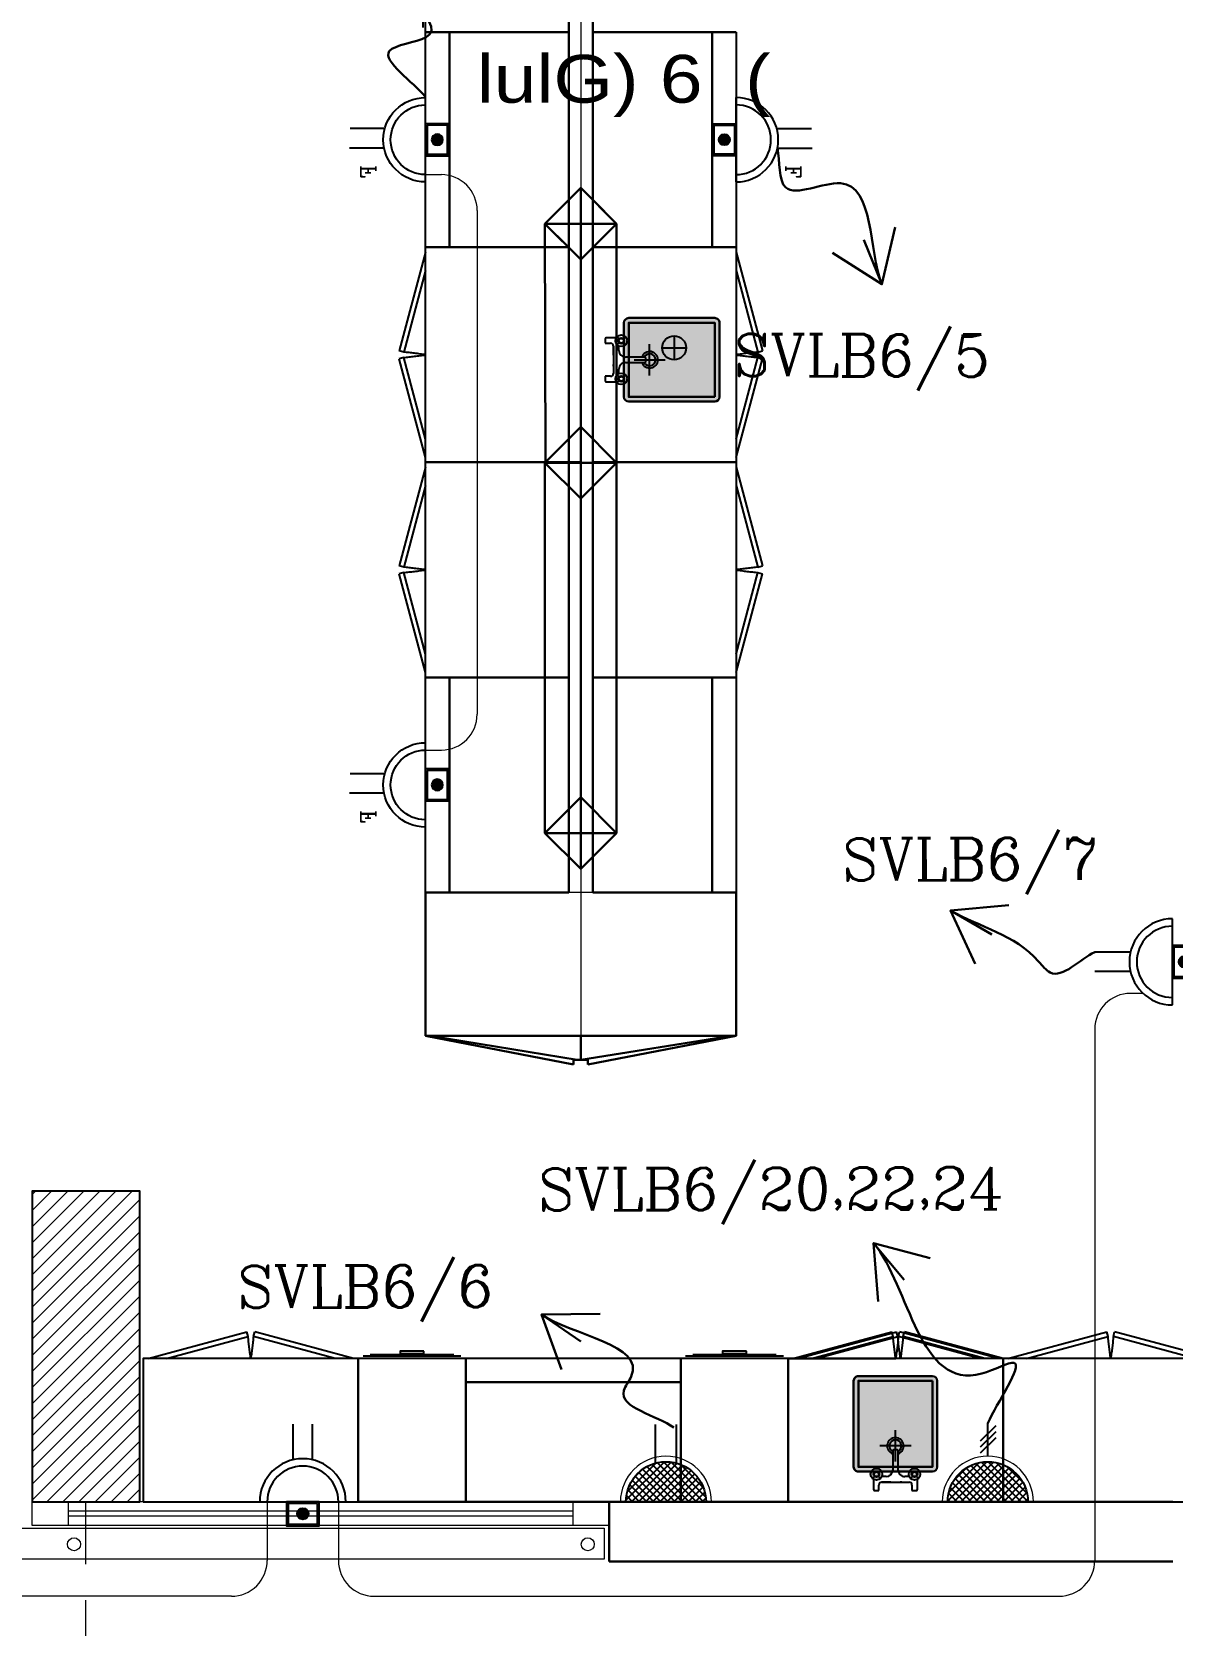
# Model space of a CAD drawing. Extents: x 1315 to 1416, y 473 to 837.
# Drawn here: x 1346.66 to 1351.44, y 578.01 to 584.75 of the extents above; entities that cross this region are included whole.
import ezdxf

# ---------------------------------------------------------------- set-up
doc = ezdxf.new("R2010")
doc.units = 0
doc.header["$MEASUREMENT"] = 0
for name, pattern in [('ACAD_ISO02W100', [15, 12, -3]), ('CENTERX2', [4, 2.5, -0.5, 0.5, -0.5]), ('DASHED', [19.049999999999997, 12.7, -6.349999999999998])]:
    doc.linetypes.add(name, pattern=pattern)
doc.layers.get('0').update_dxf_attribs({"color": 252, "linetype": 'CONTINUOUS', "lineweight": 30})
for name, color, linetype in [('-FUR', 252, 'CONTINUOUS'), ('E-SOCKETS', 6, 'CONTINUOUS'), ('LAYER8', 252, 'CONTINUOUS'), ('POWER', 1, 'CONTINUOUS'), ('SAN', 252, 'CONTINUOUS'), ('WIRING', 4, 'CONTINUOUS')]:
    doc.layers.add(name, color=color, linetype=linetype)
for name, color, linetype, lineweight in [('axis', 252, 'CENTERX2', 5), ('Column', 252, 'CONTINUOUS', 25), ('elev', 252, 'CONTINUOUS', 9), ('Elevation', 252, 'CONTINUOUS', 18), ('hatch', 252, 'CONTINUOUS', 9), ('text', 252, 'CONTINUOUS', 15), ('Wall', 252, 'CONTINUOUS', 30), ('WINDOW', 252, 'CONTINUOUS', 5), ('WIRRING', 3, 'CONTINUOUS', 5)]:
    doc.layers.add(name, color=color, linetype=linetype, lineweight=lineweight)
doc.styles.add('ARIAL', font='arial.ttf')
doc.styles.add('E80', font='romanc.shx')
doc.styles.add('SOSA2', font='SOSA.shx', dxfattribs={"width": 0.8})
doc.dimstyles.new('DIM-100-IN', dxfattribs={"dimtxt": 0.22, "dimasz": 0.1, "dimexe": 0.15, "dimexo": 0.15, "dimgap": 0, "dimtad": 0, "dimrnd": 0.05, "dimzin": 1, "dimdsep": 46, "dimtxsty": 'ARIAL', "dimblk": 'DOT', "dimcen": 0.2, "dimclrd": 256, "dimclre": 256, "dimclrt": 23, "dimadec": 0, "dimazin": 0, "dimtfac": 1, "dimtmove": 2, "dimatfit": 2, "dimldrblk": 'OPEN90', "dimfxl": 0.15, "dimfxlon": 1, "dimtolj": 1, "dimtzin": 0, "dimlwe": -1, "dimarcsym": 0})

# ---------------------------------------------------------------- blocks, each defined once
blk = doc.blocks.new('A$C11ED6BD5')
at = {"layer": 'axis', "color": 0, "ltscale": 0.3}
blk.add_line((-35.4500000000005, -2.411147639998716), (-35.4500000000005, 0.2499999999998863), dxfattribs=at)
blk = doc.blocks.new('5')
at = {"layer": '-FUR', "linetype": 'ACAD_ISO02W100'}
for p, q in [((41999.78853774873, -66320.44784204697), (42000.68853774872, -66320.44784204697)), ((41999.80853774873, -66321.04784204697), (42000.22210122364, -66321.15865604609)), ((41999.88581181482, -66321.04784204697), (42000.22727760455, -66321.13933752957)), ((42000.59126368263, -66321.04784204697), (42000.24979789291, -66321.13933752957)), ((42000.66853774873, -66321.04784204697), (42000.25497427382, -66321.15865604609)), ((42000.22727760455, -66321.13933752957), (42000.22210122364, -66321.15865604609)), ((42000.24979789291, -66321.13933752957), (42000.25497427382, -66321.15865604609))]:
    blk.add_line(p, q, dxfattribs=at)
at = {"layer": '-FUR'}
blk.add_lwpolyline([(41999.78853774873, -66320.44784204697), (42000.68853774872, -66320.44784204697), (42000.68853774872, -66321.04784204697), (41999.78853774873, -66321.04784204697)], close=True, dxfattribs=at)
at = {"layer": '-FUR', "linetype": 'ACAD_ISO02W100'}
for centre, start, end in [((42001.75381514877, -66321.28076446554), 171.2611213296356, 174.7069094137794), ((41998.72326034871, -66321.28076446554), 5.29309058622053, 8.738878670364311)]:
    blk.add_arc(centre, 1.533074835783438, start, end, dxfattribs=at)
blk = doc.blocks.new('ba7es')
at = {"layer": '-FUR', "linetype": 'ACAD_ISO02W100'}
blk.add_line((1323.889523409866, 576.6577940327383), (1322.989523409867, 576.6577940327383), dxfattribs=at)
for p, q in [((1323.889523409866, 577.2577940327384), (1322.989523409866, 577.2577940327384)), ((1322.989523409866, 577.2577940327384), (1322.989523409866, 576.6577940327383)), ((1323.889523409866, 576.6577940327383), (1323.889523409866, 577.2577940327384)), ((1322.989523409866, 576.6577940327383), (1322.989523409866, 576.7577940327385)), ((1322.989523409866, 576.7577940327385), (1323.889523409866, 576.7577940327385))]:
    blk.add_line(p, q)
blk = doc.blocks.new('3')
at = {"layer": '-FUR', "linetype": 'ACAD_ISO02W100'}
blk.add_line((41990.01941317181, -66320.48022711033), (41990.46941317183, -66320.48022711033), dxfattribs=at)
at = {"layer": '-FUR'}
for p, q in [((41990.03941317181, -66321.09022711034), (41990.44941317182, -66321.09022711034)), ((41990.06941317183, -66321.09522711032), (41990.41941317181, -66321.09522711032))]:
    blk.add_line(p, q, dxfattribs=at)
blk.add_lwpolyline([(41990.01941317181, -66321.08022711032), (41990.46941317183, -66321.08022711032), (41990.46941317181, -66320.48022711033), (41990.01941317181, -66320.48022711033)], close=True, dxfattribs=at)
at = {"layer": '-FUR', "color": 1}
blk.add_lwpolyline([(41990.19441317181, -66321.11022711032), (41990.29441317183, -66321.11022711032), (41990.29441317183, -66321.10022711032), (41990.19441317181, -66321.10022711032)], close=True, dxfattribs=at)
blk = doc.blocks.new('YY5Y5')
at = {"layer": 'SAN', "color": 1}
for p, q in [((433.8299524483771, 542.0353399230077), (433.8299524483771, 538.5632871204119)), ((435.7349524483772, 542.4103399230077), (434.2049524483771, 542.4103399230077)), ((435.7349524483772, 540.5528399230077), (435.7349524483772, 542.4103399230077)), ((447.1649524483772, 542.4103399230077), (447.1649524483772, 540.5528399230075)), ((448.6949524483771, 542.4103399230077), (447.1649524483772, 542.4103399230077)), ((449.0699524483778, 538.5632871204116), (449.0699524483778, 542.0353399230077)), ((434.1620984389513, 537.5616067070109), (433.7030249017836, 538.0206802441787)), ((434.1620984389513, 536.1473931446377), (433.7030249017836, 535.68831960747)), ((435.5763120013245, 537.5616067070109), (436.0353855384922, 538.0206802441787)), ((435.5763120013245, 536.1473931446377), (436.0353855384922, 535.68831960747)), ((436.7200643211554, 537.6478399230076), (438.2474524483773, 537.6478399230076)), ((446.1798405755986, 539.5528399230077), (436.7349524483772, 539.5528399230077)), ((440.4974524483773, 535.3978399230076), (440.4974524483773, 528.7356687512626)), ((442.4024524483773, 528.7356687512623), (442.4024524483773, 535.3978399230076)), ((443.0364909099159, 539.5528399230077), (446.1649524483772, 539.5528399230077)), ((444.6524524483772, 537.6478399230076), (446.1798405755986, 537.6478399230076)), ((447.3235928954293, 537.5616067070109), (446.8645193582616, 538.0206802441787)), ((447.3235928954293, 536.1473931446377), (446.8645193582616, 535.68831960747)), ((448.7378064578025, 537.5616067070109), (449.1968799949703, 538.0206802441787)), ((448.7378064578025, 536.1473931446377), (449.1968799949703, 535.68831960747)), ((440.8724524483771, 528.3606687512623), (442.0274524483772, 528.3606687512623))]:
    blk.add_line(p, q, dxfattribs=at)
at = {"layer": 'SAN', "color": 1, "linetype": 'Continuous'}
blk.add_line((439.2287986022243, 539.5528399230077), (439.8634139868383, 539.5528399230077), dxfattribs=at)
at = {"layer": 'SAN', "color": 2, "linetype": 'DASHED'}
for points in [[(441.449952448377, 532.4215514777384), (441.449952448377, 521.6344219997557)], [(436.0563877093855, 527.0279867387471), (446.8435171873685, 527.0279867387471)]]:
    blk.add_lwpolyline(points, dxfattribs=at)
at = {"layer": 'SAN', "color": 1}
for centre, radius in [((434.869205220138, 536.8544999258244), 2), ((434.869205220138, 536.8544999258244), 1), ((434.869205220138, 536.8544999258244), 0.8), ((448.0306996766159, 536.8544999258244), 2), ((448.0306996766159, 536.8544999258244), 1), ((448.0306996766159, 536.8544999258244), 0.8)]:
    blk.add_circle(centre, radius, dxfattribs=at)
for centre, radius, start, end in [((434.2049524483771, 542.0353399230077), 0.375, 90, 180), ((436.7349524483772, 540.5528399230077), 1, 180, 269.9999999999993), ((446.1649524483772, 540.5528399230075), 1, 270, 0), ((448.6949524483771, 542.0353399230077), 0.375, 0, 90), ((438.2474524483773, 535.3978399230076), 2.25, 0, 90.00000000000038), ((444.6524524483772, 535.3978399230076), 2.25, 90.00000000000038, 180), ((441.449952448377, 527.0279867387471), 2.863051791674743, 109.431944475873, 70.56805552411734), ((441.449952448377, 527.0279867387471), 2.078403032943442, 117.2764679737789, 62.72353202620878), ((440.8724524483771, 528.7356687512626), 0.375, 179.9999999999995, 270), ((442.0274524483772, 528.7356687512623), 0.375, 270, 359.9999999999995)]:
    blk.add_arc(centre, radius, start, end, dxfattribs=at)
blk = doc.blocks.new('vfd')
at = {"layer": '-FUR'}
h = blk.add_hatch(color=254, dxfattribs=at)
h.paths.add_polyline_path([(1316.634964427654, 565.8296376023383), (1316.634964427654, 566.1396376023382), (1316.274964427654, 566.1396376023382), (1316.274964427654, 565.8296376023383)], flags=16)
edge = h.paths.add_edge_path()
edge.add_line((1316.654964427654, 565.8296376023383), (1316.654964427654, 566.1396376023382))
edge.add_ellipse((1316.634964427654, 566.1396376023382), major_axis=(-0.0141421356237856, -0.0141421356237856), ratio=0.9999999999904474, start_angle=134.9999999997262, end_angle=225.0000000002736)
edge.add_line((1316.634964427654, 566.1596376023383), (1316.274964427654, 566.1596376023383))
edge.add_ellipse((1316.274964427654, 566.1396376023382), major_axis=(-0.0141421356237642, -0.0141421356237642), ratio=0.9999999999934744, start_angle=225.0000000001869, end_angle=314.9999999998129)
edge.add_line((1316.254964427654, 566.1396376023382), (1316.254964427654, 565.8296376023383))
edge.add_ellipse((1316.274964427654, 565.8296376023383), major_axis=(0.0141421356237642, -0.0141421356237642), ratio=0.9999999999934744, start_angle=225.0000000001869, end_angle=314.9999999998129)
edge.add_line((1316.274964427654, 565.8096376023384), (1316.634964427654, 565.8096376023384))
edge.add_ellipse((1316.634964427654, 565.8296376023383), major_axis=(0.0141421356237856, -0.0141421356237857), ratio=0.9999999999904474, start_angle=-45.00000000027365, end_angle=45.00000000027365)
blk.add_hatch(color=253, dxfattribs=at).paths.add_polyline_path([(1316.274964427654, 565.8296376023383), (1316.634964427654, 565.8296376023383), (1316.634964427654, 566.1396376023382), (1316.274964427654, 566.1396376023382)])
h = blk.add_hatch(color=251, dxfattribs=at)
h.paths.add_polyline_path([(1316.304964427654, 565.8595720191583), (1316.274964427654, 565.8296376023383), (1316.634964427654, 565.8296376023383), (1316.604964427654, 565.8596376023381)])
h.paths.add_polyline_path([(1316.604964427654, 565.8596376023381), (1316.634964427654, 565.8296376023383), (1316.634964427654, 566.1396376023382), (1316.604964427654, 566.1096376023387)])
h = blk.add_hatch(color=252, dxfattribs=at)
h.paths.add_polyline_path([(1316.304964427654, 566.1096376023387), (1316.274964427654, 566.1396376023382), (1316.274964427654, 565.8296376023383), (1316.304964427654, 565.8595720191583)])
h.paths.add_polyline_path([(1316.604964427654, 566.1096376023387), (1316.634964427654, 566.1396376023382), (1316.274964427654, 566.1396376023382), (1316.304964427654, 566.1096376023387)])
blk.add_lwpolyline([(1316.654964427654, 565.8296376023383), (1316.654964427654, 566.1396376023382, 0.4142135623730955), (1316.634964427654, 566.1596376023383), (1316.274964427654, 566.1596376023383, 0.4142135623730951), (1316.254964427654, 566.1396376023382), (1316.254964427654, 565.8296376023383, 0.4142135623730951), (1316.274964427654, 565.8096376023384), (1316.634964427654, 565.8096376023384, 0.4142135623730955)], format="xyb", close=True)
blk.add_lwpolyline([(1316.654964427654, 565.8296376023383), (1316.654964427654, 566.1396376023382, 0.4142135623730955), (1316.634964427654, 566.1596376023383), (1316.274964427654, 566.1596376023383, 0.4142135623730951), (1316.254964427654, 566.1396376023382), (1316.254964427654, 565.8296376023383, 0.4142135623730951), (1316.274964427654, 565.8096376023384), (1316.634964427654, 565.8096376023384, 0.4142135623730955)], format="xyb", close=True)
blk.add_lwpolyline([(1316.634964427654, 565.8296376023383), (1316.634964427654, 566.1396376023382), (1316.274964427654, 566.1396376023382), (1316.274964427654, 565.8296376023383)], close=True)
at = {"layer": 'LAYER8'}
for p, q in [((1316.464964427655, 566.0846375813004), (1316.464964427655, 565.9846375813001)), ((1316.414964427655, 566.0346375813003), (1316.514964427655, 566.0346375813003))]:
    blk.add_line(p, q, dxfattribs=at)
blk.add_circle((1316.464964427655, 566.0346375813003), 0.05, dxfattribs=at)
at = {"xscale": 0.0121, "yscale": 0.0121, "zscale": 0.0121, "rotation": 89.99999999999997}
blk.add_blockref('YY5Y5', (1322.739691290722, 560.6430931777134), dxfattribs=at)
blk = doc.blocks.new('fd')
at = {"layer": '-FUR'}
h = blk.add_hatch(color=254, dxfattribs=at)
h.paths.add_polyline_path([(1322.663644972406, 576.6994484622995), (1322.353644972406, 576.6994484622998), (1322.353644972406, 577.0594484622998), (1322.663644972406, 577.0594484622997)], flags=16)
edge = h.paths.add_edge_path()
edge.add_line((1322.663644972406, 576.6794484622995), (1322.353644972406, 576.6794484622995))
edge.add_arc((1322.353644972406, 576.6994484622998), 0.0199999999999818, 180, 270, ccw=False)
edge.add_line((1322.333644972406, 576.6994484622998), (1322.333644972406, 577.0594484622998))
edge.add_arc((1322.353644972406, 577.0594484622998), 0.0199999999999818, 90, 180, ccw=False)
edge.add_line((1322.353644972406, 577.0794484622999), (1322.663644972406, 577.0794484622999))
edge.add_arc((1322.663644972406, 577.0594484622997), 0.0199999999999818, 0, 90, ccw=False)
edge.add_line((1322.683644972406, 577.0594484622997), (1322.683644972406, 576.6994484622995))
edge.add_arc((1322.663644972406, 576.6994484622995), 0.0199999999999818, -90, 0, ccw=False)
blk.add_hatch(color=253, dxfattribs=at).paths.add_polyline_path([(1322.663644972406, 577.0594484622997), (1322.663644972406, 576.6994484622995), (1322.353644972406, 576.6994484622998), (1322.353644972406, 577.0594484622998)])
h = blk.add_hatch(color=251, dxfattribs=at)
h.paths.add_polyline_path([(1322.633710555586, 577.0294484622997), (1322.663644972406, 577.0594484622997), (1322.663644972406, 576.6994484622995), (1322.633644972406, 576.7294484622993)])
h.paths.add_polyline_path([(1322.633644972406, 576.7294484622993), (1322.663644972406, 576.6994484622995), (1322.353644972406, 576.6994484622998), (1322.383644972406, 576.7294484622993)])
h = blk.add_hatch(color=252, dxfattribs=at)
h.paths.add_polyline_path([(1322.383644972406, 577.0294484622997), (1322.353644972406, 577.0594484622998), (1322.663644972406, 577.0594484622997), (1322.633710555586, 577.0294484622997)])
h.paths.add_polyline_path([(1322.383644972406, 576.7294484622993), (1322.353644972406, 576.6994484622998), (1322.353644972406, 577.0594484622998), (1322.383644972406, 577.0294484622997)])
for p, q in [((1322.478384221907, 577.2055755229043), (1322.059719286022, 577.2055755229043)), ((1322.478384221907, 577.2055755229043), (1322.959719286022, 577.2055755229043)), ((1322.059719286022, 576.6055755229042), (1322.509719286022, 576.6055755229042)), ((1322.959719286022, 576.6055755229042), (1322.509719286022, 576.6055755229042))]:
    blk.add_line(p, q, dxfattribs=at)
at = {"layer": '-FUR', "linetype": 'ACAD_ISO02W100'}
for p, q in [((1322.059719286022, 577.2055755229042), (1322.509719286022, 577.2055755229042)), ((1322.959719286022, 577.2055755229042), (1322.509719286022, 577.2055755229042)), ((1322.099719286021, 576.6055755229042), (1322.51328276094, 576.4947615237778)), ((1322.176993352126, 576.6055755229042), (1322.518459141842, 576.5140800403037)), ((1322.882445219924, 576.6055755229042), (1322.540979430208, 576.5140800403037)), ((1322.959719286022, 576.6055755229042), (1322.546155811111, 576.4947615237778)), ((1322.518459141842, 576.5140800403037), (1322.51328276094, 576.4947615237778)), ((1322.540979430208, 576.5140800403037), (1322.546155811111, 576.4947615237778))]:
    blk.add_line(p, q, dxfattribs=at)
for centre, start, end in [((1324.044996686052, 576.3726531043372), 171.2611213296332, 174.7069094138), ((1321.014441885998, 576.3726531043372), 5.293090586199872, 8.738878670366793)]:
    blk.add_arc(centre, 1.533074835783438, start, end, dxfattribs=at)
for p, q in [((1322.059719286022, 577.2055755229042), (1322.059719286022, 576.6055755229042)), ((1322.959719286022, 577.2055755229042), (1322.959719286022, 576.6055755229042))]:
    blk.add_line(p, q)
blk.add_lwpolyline([(1322.663644972406, 576.6794484622995), (1322.353644972406, 576.6794484622995, -0.4142135623730955), (1322.333644972406, 576.6994484622998), (1322.333644972406, 577.0594484622998, -0.4142135623730951), (1322.353644972406, 577.0794484622999), (1322.663644972406, 577.0794484622999, -0.4142135623730951), (1322.683644972406, 577.0594484622997), (1322.683644972406, 576.6994484622995, -0.4142135623730955)], format="xyb", close=True)
blk.add_lwpolyline([(1322.663644972406, 576.6794484622995), (1322.353644972406, 576.6794484622995, -0.4142135623730955), (1322.333644972406, 576.6994484622998), (1322.333644972406, 577.0594484622998, -0.4142135623730951), (1322.353644972406, 577.0794484622999), (1322.663644972406, 577.0794484622999, -0.4142135623730951), (1322.683644972406, 577.0594484622997), (1322.683644972406, 576.6994484622995, -0.4142135623730955)], format="xyb", close=True)
blk.add_lwpolyline([(1322.663644972406, 576.6994484622995), (1322.353644972406, 576.6994484622995), (1322.353644972406, 577.0594484622998), (1322.663644972406, 577.0594484622998)], close=True)
at = {"extrusion": (0, 0, -1), "xscale": 0.0121000000000322, "yscale": 0.0121000000000322, "zscale": -0.0121}
blk.add_blockref('YY5Y5', (-1327.850189397031, 570.5947215992311), dxfattribs=at)
blk = doc.blocks.new('juy')
blk.add_line((1322.959719286022, 577.2055755229042), (1322.959719286022, 576.6055755229042))
blk.add_blockref('fd', (0, 0))
blk = doc.blocks.new('LAB 2')
h = blk.add_hatch(color=251)
h.set_gradient(color1=(255, 191, 127), color2=(255, 181, 107), one_color=1, tint=0.7099999785423279)
h.paths.add_polyline_path([(1000.042148106303, 445.0029188499001), (999.7321481063036, 445.0029188498998), (999.7321481063036, 444.6429188498997), (1000.042148106303, 444.6429188498999)], flags=0)
edge = h.paths.add_edge_path(flags=17)
edge.add_line((1000.042148106303, 445.0229188499), (999.7321481063036, 445.0229188498998))
edge.add_arc((999.7321481063036, 445.0029188498998), 0.0199999999999818, 90, 180)
edge.add_line((999.7121481063035, 445.0029188498998), (999.7121481063035, 444.6429188498997))
edge.add_arc((999.7321481063036, 444.6429188498997), 0.0199999999999818, 180, 270)
edge.add_line((999.7321481063036, 444.6229188498997), (1000.042148106303, 444.6229188499))
edge.add_arc((1000.042148106303, 444.6429188498999), 0.0199999999999818, 270, 360)
edge.add_line((1000.062148106303, 444.6429188498999), (1000.062148106303, 445.0029188499001))
edge.add_arc((1000.042148106303, 445.0029188499001), 0.0199999999999818, 360, 450)
edge = h.paths.add_edge_path(flags=0)
edge.add_line((999.8756228562892, 444.7099441211213), (999.8756228562892, 444.6293318499439))
edge = h.paths.add_edge_path(flags=0)
edge.add_line((999.8986733562892, 444.6293318499439), (999.8986733562892, 444.7099441211214))
edge = h.paths.add_edge_path(flags=0)
edge.add_line((999.8871481062893, 444.6653449401313), (999.8871481062893, 444.7958692068141))
edge = h.paths.add_edge_path(flags=0)
edge.add_line((999.9524102396311, 444.7306070734725), (999.8218859729473, 444.7306070734725))
edge = h.paths.add_edge_path(flags=0)
edge.add_arc((999.8871481062893, 444.7306070734725), 0.0346429266793566, -70.56805552366978, 250.56805552366978, ccw=False)
edge = h.paths.add_edge_path(flags=0)
edge.add_arc((999.8871481062893, 444.7306070734725), 0.0251486766986826, -62.72353202634997, 242.7235320263503, ccw=False)
edge = h.paths.add_edge_path(flags=0)
edge.add_arc((999.8801603562893, 444.7099441211213), 0.0045375000000121, 90, 180, ccw=False)
edge = h.paths.add_edge_path(flags=0)
edge.add_arc((999.8941358562893, 444.7099441211213), 0.0045375000000121, 0, 90, ccw=False)
edge = h.paths.add_edge_path(flags=0)
edge.add_line((999.8941358562893, 444.7144816211213), (999.8801603562893, 444.7144816211213))
edge = h.paths.add_edge_path(flags=16)
edge.add_arc((999.8075210648273, 444.6117062639099), 0.0121000000000322, 0, 360, ccw=False)
edge = h.paths.add_edge_path(flags=16)
edge.add_line((999.9582191556987, 444.6202622559621), (999.9526643658991, 444.6258170457618))
edge = h.paths.add_edge_path(flags=16)
edge.add_line((999.9753311398036, 444.6202622559621), (999.9808859296032, 444.6258170457618))
edge = h.paths.add_edge_path(flags=16)
edge.add_line((999.7989650727748, 444.6202622559621), (999.7934102829753, 444.6258170457618))
edge = h.paths.add_edge_path(flags=16)
edge.add_line((999.8160770568797, 444.6202622559621), (999.8216318466797, 444.6258170457618))
h = blk.add_hatch(color=251)
h.set_gradient(color1=(255, 191, 127), color2=(255, 181, 107), one_color=1, tint=0.7099999785423279)
edge = h.paths.add_edge_path(flags=17)
edge.add_line((1000.042148106303, 445.0229188499), (999.7321481063036, 445.0229188498998))
edge.add_arc((999.7321481063036, 445.0029188498998), 0.0199999999999818, 90, 180)
edge.add_line((999.7121481063035, 445.0029188498998), (999.7121481063035, 444.6429188498997))
edge.add_arc((999.7321481063036, 444.6429188498997), 0.0199999999999818, 180, 270)
edge.add_line((999.7321481063036, 444.6229188498997), (1000.042148106303, 444.6229188499))
edge.add_arc((1000.042148106303, 444.6429188498999), 0.0199999999999818, 270, 360)
edge.add_line((1000.062148106303, 444.6429188498999), (1000.062148106303, 445.0029188499001))
edge.add_arc((1000.042148106303, 445.0029188499001), 0.0199999999999818, 360, 450)
h.paths.add_polyline_path([(1000.042148106303, 445.0029188499001), (999.7321481063036, 445.0029188498998), (999.7321481063036, 444.6429188498997), (1000.042148106303, 444.6429188498999)], flags=0)
edge = h.paths.add_edge_path(flags=0)
edge.add_line((999.8756228562892, 444.7099441211213), (999.8756228562892, 444.6293318499439))
edge = h.paths.add_edge_path(flags=0)
edge.add_line((999.8986733562892, 444.6293318499439), (999.8986733562892, 444.7099441211214))
edge = h.paths.add_edge_path(flags=0)
edge.add_line((999.8871481062893, 444.6653449401313), (999.8871481062893, 444.7958692068141))
edge = h.paths.add_edge_path(flags=0)
edge.add_line((999.9524102396311, 444.7306070734725), (999.8218859729473, 444.7306070734725))
edge = h.paths.add_edge_path(flags=0)
edge.add_arc((999.8871481062893, 444.7306070734725), 0.0346429266793566, -70.56805552366978, 250.56805552366978, ccw=False)
edge = h.paths.add_edge_path(flags=0)
edge.add_arc((999.8871481062893, 444.7306070734725), 0.0251486766986826, -62.72353202634997, 242.7235320263503, ccw=False)
edge = h.paths.add_edge_path(flags=0)
edge.add_arc((999.8801603562893, 444.7099441211213), 0.0045375000000121, 90, 180, ccw=False)
edge = h.paths.add_edge_path(flags=0)
edge.add_arc((999.8941358562893, 444.7099441211213), 0.0045375000000121, 0, 90, ccw=False)
edge = h.paths.add_edge_path(flags=0)
edge.add_line((999.8941358562893, 444.7144816211213), (999.8801603562893, 444.7144816211213))
edge = h.paths.add_edge_path(flags=16)
edge.add_arc((999.8075210648273, 444.6117062639099), 0.0121000000000322, 0, 360, ccw=False)
edge = h.paths.add_edge_path(flags=16)
edge.add_line((999.9582191556987, 444.6202622559621), (999.9526643658991, 444.6258170457618))
edge = h.paths.add_edge_path(flags=16)
edge.add_line((999.9753311398036, 444.6202622559621), (999.9808859296032, 444.6258170457618))
edge = h.paths.add_edge_path(flags=16)
edge.add_line((999.7989650727748, 444.6202622559621), (999.7934102829753, 444.6258170457618))
edge = h.paths.add_edge_path(flags=16)
edge.add_line((999.8160770568797, 444.6202622559621), (999.8216318466797, 444.6258170457618))
h = blk.add_hatch(color=251)
h.set_gradient(color1=(255, 191, 127), color2=(255, 181, 107), one_color=1, tint=0.7099999785423279)
edge = h.paths.add_edge_path(flags=16)
edge.add_line((1000.042148106303, 445.0229188499), (999.7321481063036, 445.0229188498998))
edge.add_arc((999.7321481063036, 445.0029188498998), 0.0199999999999818, 90, 180)
edge.add_line((999.7121481063035, 445.0029188498998), (999.7121481063035, 444.6429188498997))
edge.add_arc((999.7321481063036, 444.6429188498997), 0.0199999999999818, 180, 270)
edge.add_line((999.7321481063036, 444.6229188498997), (1000.042148106303, 444.6229188499))
edge.add_arc((1000.042148106303, 444.6429188498999), 0.0199999999999818, 270, 360)
edge.add_line((1000.062148106303, 444.6429188498999), (1000.062148106303, 445.0029188499001))
edge.add_arc((1000.042148106303, 445.0029188499001), 0.0199999999999818, 360, 450)
edge = h.paths.add_edge_path()
edge.add_arc((999.8075210648273, 444.6117062639099), 0.0242000000000644, 0, 360, ccw=False)
edge = h.paths.add_edge_path(flags=16)
edge.add_arc((999.8075210648273, 444.6117062639099), 0.0121000000000322, 0, 360, ccw=False)
edge = h.paths.add_edge_path(flags=16)
edge.add_arc((999.8075210648273, 444.6117062639099), 0.0096800000000258, 0, 360, ccw=False)
edge = h.paths.add_edge_path(flags=16)
edge.add_line((999.7989650727748, 444.6202622559621), (999.7934102829753, 444.6258170457618))
edge = h.paths.add_edge_path(flags=16)
edge.add_line((999.7989650727748, 444.6031502718575), (999.7934102829753, 444.5975954820578))
edge = h.paths.add_edge_path(flags=16)
edge.add_line((999.8160770568797, 444.6202622559621), (999.8216318466797, 444.6258170457618))
edge = h.paths.add_edge_path(flags=16)
edge.add_line((999.8160770568797, 444.6031502718575), (999.8216318466797, 444.5975954820578))
h = blk.add_hatch(color=251)
h.set_gradient(color1=(255, 191, 127), color2=(255, 181, 107), one_color=1, tint=0.7099999785423279)
edge = h.paths.add_edge_path(flags=16)
edge.add_line((1000.042148106303, 445.0229188499), (999.7321481063036, 445.0229188498998))
edge.add_arc((999.7321481063036, 445.0029188498998), 0.0199999999999818, 90, 180)
edge.add_line((999.7121481063035, 445.0029188498998), (999.7121481063035, 444.6429188498997))
edge.add_arc((999.7321481063036, 444.6429188498997), 0.0199999999999818, 180, 270)
edge.add_line((999.7321481063036, 444.6229188498997), (1000.042148106303, 444.6229188499))
edge.add_arc((1000.042148106303, 444.6429188498999), 0.0199999999999818, 270, 360)
edge.add_line((1000.062148106303, 444.6429188498999), (1000.062148106303, 445.0029188499001))
edge.add_arc((1000.042148106303, 445.0029188499001), 0.0199999999999818, 360, 450)
edge = h.paths.add_edge_path()
edge.add_arc((999.9667751477513, 444.6117062639099), 0.0242000000000644, 0, 360, ccw=False)
edge = h.paths.add_edge_path(flags=16)
edge.add_arc((999.9667751477513, 444.6117062639099), 0.0121000000000322, 0, 360, ccw=False)
edge = h.paths.add_edge_path(flags=16)
edge.add_arc((999.9667751477513, 444.6117062639099), 0.0096800000000258, 0, 360, ccw=False)
edge = h.paths.add_edge_path(flags=16)
edge.add_line((999.9582191556987, 444.6202622559621), (999.9526643658991, 444.6258170457618))
edge = h.paths.add_edge_path(flags=16)
edge.add_line((999.9582191556987, 444.6031502718575), (999.9526643658991, 444.5975954820578))
edge = h.paths.add_edge_path(flags=16)
edge.add_line((999.9753311398036, 444.6202622559621), (999.9808859296032, 444.6258170457618))
edge = h.paths.add_edge_path(flags=16)
edge.add_line((999.9753311398036, 444.6031502718575), (999.9808859296032, 444.5975954820578))
h = blk.add_hatch(color=251)
h.set_gradient(color1=(255, 191, 127), color2=(255, 181, 107), one_color=1, tint=0.7099999785423279)
edge = h.paths.add_edge_path(flags=16)
edge.add_line((1000.042148106303, 445.0229188499), (999.7321481063036, 445.0229188498998))
edge.add_arc((999.7321481063036, 445.0029188498998), 0.0199999999999818, 90, 180)
edge.add_line((999.7121481063035, 445.0029188498998), (999.7121481063035, 444.6429188498997))
edge.add_arc((999.7321481063036, 444.6429188498997), 0.0199999999999818, 180, 270)
edge.add_line((999.7321481063036, 444.6229188498997), (1000.042148106303, 444.6229188499))
edge.add_arc((1000.042148106303, 444.6429188498999), 0.0199999999999818, 270, 360)
edge.add_line((1000.062148106303, 444.6429188498999), (1000.062148106303, 445.0029188499001))
edge.add_arc((1000.042148106303, 445.0029188499001), 0.0199999999999818, 360, 450)
edge = h.paths.add_edge_path(flags=0)
edge.add_line((999.8756228562892, 444.7099441211213), (999.8756228562892, 444.6293318499439))
edge = h.paths.add_edge_path()
edge.add_arc((999.8483978562892, 444.6293318499439), 0.0272250000000725, 270, 360, ccw=False)
h = blk.add_hatch(color=251)
h.set_gradient(color1=(255, 191, 127), color2=(255, 181, 107), one_color=1, tint=0.7099999785423279)
edge = h.paths.add_edge_path(flags=16)
edge.add_line((1000.042148106303, 445.0229188499), (999.7321481063036, 445.0229188498998))
edge.add_arc((999.7321481063036, 445.0029188498998), 0.0199999999999818, 90, 180)
edge.add_line((999.7121481063035, 445.0029188498998), (999.7121481063035, 444.6429188498997))
edge.add_arc((999.7321481063036, 444.6429188498997), 0.0199999999999818, 180, 270)
edge.add_line((999.7321481063036, 444.6229188498997), (1000.042148106303, 444.6229188499))
edge.add_arc((1000.042148106303, 444.6429188498999), 0.0199999999999818, 270, 360)
edge.add_line((1000.062148106303, 444.6429188498999), (1000.062148106303, 445.0029188499001))
edge.add_arc((1000.042148106303, 445.0029188499001), 0.0199999999999818, 360, 450)
edge = h.paths.add_edge_path(flags=0)
edge.add_line((999.8986733562892, 444.6293318499439), (999.8986733562892, 444.7099441211214))
edge = h.paths.add_edge_path()
edge.add_arc((999.9258983562892, 444.6293318499439), 0.0272250000000725, 180, 270, ccw=False)
h = blk.add_hatch(color=251)
h.set_gradient(color1=(255, 191, 127), color2=(255, 181, 107), one_color=1, tint=0.7099999785423279)
edge = h.paths.add_edge_path(flags=16)
edge.add_line((1000.042148106303, 445.0229188499), (999.7321481063036, 445.0229188498998))
edge.add_arc((999.7321481063036, 445.0029188498998), 0.0199999999999818, 90, 180)
edge.add_line((999.7121481063035, 445.0029188498998), (999.7121481063035, 444.6429188498997))
edge.add_arc((999.7321481063036, 444.6429188498997), 0.0199999999999818, 180, 270)
edge.add_line((999.7321481063036, 444.6229188498997), (1000.042148106303, 444.6229188499))
edge.add_arc((1000.042148106303, 444.6429188498999), 0.0199999999999818, 270, 360)
edge.add_line((1000.062148106303, 444.6429188498999), (1000.062148106303, 445.0029188499001))
edge.add_arc((1000.042148106303, 445.0029188499001), 0.0199999999999818, 360, 450)
h.paths.add_polyline_path([(1000.042148106303, 445.0029188499001), (999.7321481063036, 445.0029188498998), (999.7321481063036, 444.6429188498997), (1000.042148106303, 444.6429188498999)], flags=0)
edge = h.paths.add_edge_path(flags=17)
edge.add_line((1000.042148106303, 445.0229188499), (999.7321481063036, 445.0229188498998))
edge.add_arc((999.7321481063036, 445.0029188498998), 0.0199999999999818, 90, 180)
edge.add_line((999.7121481063035, 445.0029188498998), (999.7121481063035, 444.6429188498997))
edge.add_arc((999.7321481063036, 444.6429188498997), 0.0199999999999818, 180, 270)
edge.add_line((999.7321481063036, 444.6229188498997), (1000.042148106303, 444.6229188499))
edge.add_arc((1000.042148106303, 444.6429188498999), 0.0199999999999818, 270, 360)
edge.add_line((1000.062148106303, 444.6429188498999), (1000.062148106303, 445.0029188499001))
edge.add_arc((1000.042148106303, 445.0029188499001), 0.0199999999999818, 360, 450)
edge = h.paths.add_edge_path(flags=0)
edge.add_line((999.8756228562892, 444.7099441211213), (999.8756228562892, 444.6293318499439))
edge = h.paths.add_edge_path(flags=0)
edge.add_line((999.8986733562892, 444.6293318499439), (999.8986733562892, 444.7099441211214))
edge = h.paths.add_edge_path(flags=0)
edge.add_line((999.8871481062893, 444.6653449401313), (999.8871481062893, 444.7958692068141))
edge = h.paths.add_edge_path(flags=0)
edge.add_line((999.9524102396311, 444.7306070734725), (999.8218859729473, 444.7306070734725))
edge = h.paths.add_edge_path(flags=0)
edge.add_arc((999.8871481062893, 444.7306070734725), 0.0346429266793566, -70.56805552366978, 250.56805552366978, ccw=False)
edge = h.paths.add_edge_path(flags=0)
edge.add_arc((999.8871481062893, 444.7306070734725), 0.0251486766986826, -62.72353202634997, 242.7235320263503, ccw=False)
edge = h.paths.add_edge_path(flags=0)
edge.add_arc((999.8801603562893, 444.7099441211213), 0.0045375000000121, 90, 180, ccw=False)
edge = h.paths.add_edge_path(flags=0)
edge.add_arc((999.8941358562893, 444.7099441211213), 0.0045375000000121, 0, 90, ccw=False)
edge = h.paths.add_edge_path(flags=0)
edge.add_line((999.8941358562893, 444.7144816211213), (999.8801603562893, 444.7144816211213))
edge = h.paths.add_edge_path(flags=16)
edge.add_arc((999.9667751477513, 444.6117062639099), 0.0121000000000322, 0, 360, ccw=False)
edge = h.paths.add_edge_path(flags=16)
edge.add_arc((999.8075210648273, 444.6117062639099), 0.0121000000000322, 0, 360, ccw=False)
edge = h.paths.add_edge_path(flags=16)
edge.add_line((999.9582191556987, 444.6202622559621), (999.9526643658991, 444.6258170457618))
edge = h.paths.add_edge_path(flags=16)
edge.add_line((999.9753311398036, 444.6202622559621), (999.9808859296032, 444.6258170457618))
edge = h.paths.add_edge_path(flags=16)
edge.add_line((999.7989650727748, 444.6202622559621), (999.7934102829753, 444.6258170457618))
edge = h.paths.add_edge_path(flags=16)
edge.add_line((999.8160770568797, 444.6202622559621), (999.8216318466797, 444.6258170457618))
at = {"color": 251}
for p, q in [((998.5198773941223, 447.395236143831), (998.5198773941206, 451.99679178928)), ((998.619877394112, 451.99679178928), (998.6198773941134, 447.3947661099706)), ((998.4196423771857, 449.8450015333181), (998.5696423771857, 449.9950015333182)), ((998.4196423771857, 449.8450015333181), (998.5696423771857, 449.9950015333182)), ((998.5696423771857, 449.9950015333182), (998.7196423771857, 449.8450015333181)), ((998.5696423771857, 449.8450015333181), (998.5696423771857, 449.9950015333182)), ((998.5696423771857, 449.9950015333182), (998.7196423771857, 449.8450015333181)), ((998.5198773941196, 449.9452365502522), (998.4196423771857, 449.8450015333181)), ((998.7196423771857, 449.8450015333181), (998.6198773941207, 449.9447665163829)), ((998.7196423771857, 449.8450015333181), (998.4196423771857, 449.8450015333181)), ((998.7196423771857, 449.8450015333181), (998.4196423771857, 449.8450015333181)), ((998.4196423771857, 449.8450015333181), (998.5696423771857, 449.695001533318)), ((998.5696423771857, 449.8450015333181), (998.4196423771857, 449.8450015333181)), ((998.7196423771857, 449.8450015333181), (998.4196423771857, 449.8450015333181)), ((998.4196423771857, 449.8450015333181), (998.5696423771857, 449.6950015333181)), ((998.7196423771857, 449.8450015333181), (998.4196423771857, 449.8450015333181)), ((998.4196423771857, 449.8450015333181), (998.4214326331416, 448.846791789274)), ((998.517852121228, 449.7467917892755), (998.4196423771857, 449.8450015333181)), ((998.5696423771857, 449.695001533318), (998.7196423771857, 449.8450015333181)), ((998.5696423771857, 448.9950015333183), (998.5696423771857, 449.8450015333181)), ((998.5696423771857, 449.8450015333181), (998.7196423771857, 449.8450015333181)), ((998.7196423771857, 449.8450015333181), (998.5696423771857, 449.8450015333181)), ((998.5696423771857, 449.8450015333181), (998.5696423771857, 449.695001533318)), ((998.5696423771857, 449.695001533318), (998.7196423771857, 449.8450015333181)), ((998.619877394111, 449.7452365502433), (998.7196423771857, 449.8450015333181)), ((998.7196423771857, 448.8450015333182), (998.7196423771857, 449.8450015333181)), ((998.4196423771857, 448.8450015333182), (998.5696423771857, 448.9950015333183)), ((998.5696423771857, 448.8450015333182), (998.5696423771857, 448.9950015333183)), ((998.5696423771857, 448.9950015333183), (998.7196423771857, 448.8450015333182)), ((998.4196423771857, 448.8450015333182), (998.7196423771857, 448.8450015333182)), ((998.5696423771857, 448.6950015333178), (998.4196423771857, 448.8450015333182)), ((998.7196423771857, 448.8450015333182), (998.4196423771857, 448.8450015333182)), ((998.4196423771857, 448.8450015333182), (998.4196423771857, 447.2950011268981)), ((998.5198773941296, 448.8467917892744), (998.5698773941297, 448.8467917892744)), ((998.5696423771857, 448.8450015333182), (998.5696423771857, 448.6950015333178)), ((998.5696423771857, 448.6950015333178), (998.7196423771857, 448.8450015333182)), ((998.5696423771857, 448.8450015333182), (998.5696423771857, 447.145001126898)), ((998.7196423771857, 447.2950011268944), (998.7196423771857, 448.8450015333182)), ((998.5696423771876, 447.4450011268963), (998.5696423771876, 448.2950011268963)), ((998.4196423771876, 447.2950011268962), (998.5696423771876, 447.4450011268963)), ((998.5696423771876, 447.2950011268962), (998.5696423771876, 447.4450011268963)), ((998.5696423771876, 447.4450011268963), (998.7196423771876, 447.2950011268962)), ((998.4196423771876, 447.2950011268962), (998.7196423771876, 447.2950011268962)), ((998.5696423771876, 447.1450011268962), (998.4196423771876, 447.2950011268962)), ((998.7196423771876, 447.2950011268962), (998.4196423771876, 447.2950011268962)), ((998.5696423771876, 447.2950011268962), (998.5696423771876, 447.1450011268962)), ((998.5696423771876, 447.1450011268962), (998.7196423771876, 447.2950011268962)), ((997.9198773941285, 446.4467917892636), (997.9198773941285, 447.0467917892635)), ((999.2198773941286, 447.0467917892635), (999.2198773941286, 446.4467917892636)), ((999.2198773941286, 446.4467917892636), (997.9198773941285, 446.4467917892636)), ((997.9198773941285, 446.4467917892636), (998.5398773941286, 446.3267917892637)), ((997.9198773941285, 446.4467917892636), (997.9398773941284, 446.4467917892636)), ((997.9398773941284, 446.4467917892636), (998.5548773941288, 446.3467917892637)), ((999.2198773941286, 446.4467917892636), (998.5698773941288, 446.4467917892636)), ((998.5698773941288, 446.4467917892636), (998.5698773941288, 446.3467917892637)), ((999.1998773941285, 446.4467917892636), (998.5698773941288, 446.3467917892637)), ((999.2198773941286, 446.4467917892636), (998.5998773941286, 446.3267917892637)), ((999.2198773941286, 446.4467917892636), (999.1998773941285, 446.4467917892636)), ((998.5698773941288, 446.3467917892637), (998.5398773941286, 446.3467917892637)), ((998.5398773941286, 446.3467917892637), (998.5398773941286, 446.3267917892637)), ((998.5698773941288, 446.3467917892637), (998.5998773941286, 446.3467917892637)), ((998.5998773941286, 446.3467917892637), (998.5998773941286, 446.3267917892637))]:
    blk.add_line(p, q, dxfattribs=at)
at = {"layer": 'elev', "color": 251, "linetype": 'Continuous'}
for p, q in [((998.5698773941162, 451.9967917892801), (998.5698773941162, 446.3786504886249)), ((999.1298773941164, 447.0467917892691), (998.0098773941161, 447.0467917892691))]:
    blk.add_line(p, q, dxfattribs=at)
at = {"color": 251}
for p, rotation in [((421.262083361369, 1773.636315199141), 270), ((1575.877671426853, -873.2427316205967), 90), ((421.2620833613788, 1770.936315199135), 270), ((1575.877671426862, -875.9427316206026), 90)]:
    blk.add_blockref('ba7es', p, dxfattribs=dict(at, rotation=rotation))
blk.add_blockref('vfd', (-317.5044953722688, -116.7088061247605), dxfattribs=at)
at = {"color": 251, "xscale": -1, "rotation": 180}
for name, p in [('juy', (-322.6214968661029, 1021.702367312199)), ('ba7es', (-324.9013009899513, 1021.754585822034))]:
    blk.add_blockref(name, p, dxfattribs=at)
at = {"layer": 'Wall', "color": 251, "lineweight": 20, "xscale": -1}
for name, p, rotation in [('3', (67319.00010450439, -41539.37262138256), 270), ('5', (-41003.05031532882, -65875.95105025766), 180), ('5', (-41000.35031532881, -65875.95105025766), 180), ('5', (-40999.45031532882, -65875.95105025766), 180)]:
    blk.add_blockref(name, p, dxfattribs=dict(at, rotation=rotation))
at = {"layer": 'Wall', "color": 251, "lineweight": 20}
for name, p, rotation in [('5', (67318.96771944109, 42449.53532953798), 270), ('5', (-65321.82796465287, -41550.94174595944), 90), ('5', (67318.96771944109, 42448.63532953798), 270), ('5', (-65321.82796465287, -41551.84174595945), 90), ('3', (42988.10763559174, -65875.983435321), 180), ('3', (42989.45763559173, -65875.983435321), 180)]:
    blk.add_blockref(name, p, dxfattribs=dict(at, rotation=rotation))
blk = doc.blocks.new('DOUBLEX POWER SOCKET')
at = {"layer": 'POWER', "ltscale": 0.05}
h = blk.add_hatch(dxfattribs=at)
h.set_pattern_fill('ANSI37', color=213, scale=0.0001777777778695, angle=-90.00000000000001, style=0)
h.set_pattern_definition([(135.0000000121108, (-134.8048930804125, -140.6614732457195), (0.0117851071321364, 0.0117851071271542), []), (44.99999998788918, (-134.8048930804125, -140.6614732457195), (0.0117851071321362, -0.0117851071271542), [])])
edge = h.paths.add_edge_path()
edge.add_line((112.7597572689701, -131.9321210889915), (112.4930906021954, -131.9321210889915))
edge.add_ellipse((112.6264239355841, -131.9321210889915), major_axis=(0.1333333316570743, -2.14894252795e-05), ratio=0.9999999995778004, start_angle=0.009234400335117243, end_angle=180.0092344003351, ccw=False)
at = {"color": 7}
blk.add_arc((112.6264239355841, -131.9321210889915), 0.1515321598517886, 0, 180, dxfattribs=at)
at = {"layer": 'POWER', "color": 6}
for p, q in [((112.5917736113942, -131.8033432024443), (112.5917736113942, -131.6746795746233)), ((112.6610742597741, -131.8033432024443), (112.6610742597741, -131.6746795746233)), ((112.8264239356676, -131.9321210889915), (112.4264239354997, -131.9321210889915))]:
    blk.add_line(p, q, dxfattribs=at)
at = {"layer": 'POWER', "color": 6, "extrusion": (0, 0, -1)}
blk.add_ellipse((112.6264239355841, -131.9321210889915), major_axis=(0.1333333316570743, -2.14894252795e-05), ratio=0.9999999995778004, start_param=3.141431482899498, end_param=6.283024136489291, dxfattribs=at)
blk = doc.blocks.new('DOPLEX SOCKET WP')
at = {"layer": 'E-SOCKETS'}
blk.add_hatch(color=2, dxfattribs=at).paths.add_polyline_path([(48.2532611035053, -124.29059782744, -1), (48.30099661166494, -124.29059782744, -1)])
at = {"layer": 'E-SOCKETS', "color": 2}
for p, q in [((48.2373361917759, -124.0647439479652), (48.2373361917759, -123.9156313312499)), ((48.31733619177592, -124.0647439479652), (48.31733619177592, -123.9156313312499)), ((48.09675518880148, -124.2405791852421), (48.45750252631127, -124.2405791852421)), ((48.1027281362556, -124.2405791852421), (48.4515295789145, -124.2405791852421))]:
    blk.add_line(p, q, dxfattribs=at)
for points in [[(48.34538149497138, -124.2405791852421), (48.2088762201988, -124.2405791852421), (48.2088762201988, -124.3406164696096), (48.34538149497138, -124.3406164696096)], [(48.33882438564699, -124.2471362945363), (48.21543332946589, -124.2471362945363), (48.21543332946589, -124.3340593603151), (48.33882438564699, -124.3340593603151)]]:
    blk.add_lwpolyline(points, close=True, dxfattribs=at)
blk.add_circle((48.27712885755642, -124.29059782744), 0.0238677540622166, dxfattribs=at)
at = {"layer": 'E-SOCKETS', "color": 7, "linetype": 'DASHED'}
blk.add_arc((48.27712885755642, -124.2405791852421), 0.1803736687914216, 0, 180, dxfattribs=at)
at = {"layer": 'E-SOCKETS', "color": 2}
blk.add_arc((48.27712885755642, -124.2405791852421), 0.1491126167452952, 0, 180, dxfattribs=at)
blk = doc.blocks.new('_Dot')
at = {"color": 0, "linetype": 'ByBlock', "lineweight": -2}
blk.add_line((-0.5, 0), (-1, 0), dxfattribs=at)
at = {"color": 0, "linetype": 'ByBlock', "const_width": 0.5}
blk.add_lwpolyline([(-0.25, 0, 1), (0.25, 0, 1)], format="xyb", close=True, dxfattribs=at)
blk = doc.blocks.new('INDUSTRIAL SOCKET 3PH')
at = {"layer": 'POWER', "ltscale": 0.05}
h = blk.add_hatch(dxfattribs=at)
h.set_pattern_fill('ANSI37', color=213, scale=0.0002237404702167, angle=-1.27e-14, style=0)
h.set_pattern_definition([(225.0000000121108, (63.92909425700125, -429.5095743840923), (-0.0148320304246305, 0.0148320304309008), []), (134.9999999878892, (63.92909425700125, -429.5095743840923), (0.0148320304246305, 0.0148320304309006), [])])
edge = h.paths.add_edge_path()
edge.add_line((52.94285413385614, -117.93952360495), (52.94285413385614, -118.2751343102379))
edge.add_ellipse((52.94285413385614, -118.1073289575922), major_axis=(2.70453043926e-05, 0.1678053504663068), ratio=0.9999999995778004, start_angle=0.009234400335117243, end_angle=180.0092344003351, ccw=False)
at = {"color": 7}
blk.add_arc((52.94285413385614, -118.1073289575922), 0.1907093063289301, 90, 270, dxfattribs=at)
at = {"layer": 'POWER', "color": 6}
for p, q in [((52.94285413385614, -117.8556209286232), (52.94285413385614, -118.3590369865624)), ((52.68757876589885, -118.138293314273), (52.62327078092896, -118.0719482234652)), ((52.71310910172287, -118.1383524287159), (52.648801116753, -118.0720073379082)), ((52.7386394375469, -118.1384115431589), (52.67433145257703, -118.0720664523511)), ((52.75214482752722, -118.1073289575922), (52.61362066760647, -118.1070082105952))]:
    blk.add_line(p, q, dxfattribs=at)
at = {"layer": 'POWER', "color": 6, "extrusion": (0, 0, -1)}
blk.add_ellipse((52.94285413385614, -118.1073289575922), major_axis=(2.70453043926e-05, 0.1678053504663068), ratio=0.9999999995778004, start_param=3.141431482899498, end_param=6.283024136489291, dxfattribs=at)
blk = doc.blocks.new('DOUBLEX SOCKET FLOOR MOUNTED')
at = {"layer": 'E-SOCKETS'}
blk.add_hatch(color=2, dxfattribs=at).paths.add_polyline_path([(-93.23118139976314, -55.90521869923037, 1), (-93.27795340462265, -55.90521869923037, 1)])
at = {"layer": 'E-SOCKETS', "color": 2}
for p, q in [((-93.21936698857455, -55.68377799999952), (-93.21936698857455, -55.53767510296321)), ((-93.30106103292887, -55.68646228653729), (-93.30106103292887, -55.54035938950099)), ((-93.07783443254749, -55.85620964357882), (-93.43130037171049, -55.85620964357882))]:
    blk.add_line(p, q, dxfattribs=at)
for points in [[(-93.32144241432914, -55.85620964357882), (-93.1876923900566, -55.85620964357882), (-93.1876923900566, -55.95422775485406), (-93.32144241432914, -55.95422775485406)], [(-93.31501765504595, -55.86263440283248), (-93.19411714928358, -55.86263440283248), (-93.19411714928358, -55.94780299560025), (-93.31501765504595, -55.94780299560025)]]:
    blk.add_lwpolyline(points, close=True, dxfattribs=at)
blk.add_circle((-93.2545674021648, -55.90521869923037), 0.0233860024125187, dxfattribs=at)
at = {"layer": 'E-SOCKETS', "color": 7, "linetype": 'DASHED'}
blk.add_arc((-93.2545674021648, -55.85620964357882), 0.1767329696173051, 0, 180, dxfattribs=at)
at = {"layer": 'E-SOCKETS', "color": 2}
blk.add_arc((-93.2545674021648, -55.85620964357882), 0.146102897065741, 0, 180, dxfattribs=at)
at = {"layer": 'WIRING', "color": 1, "extrusion": (5.961400285250001e-05, -0.0211733752347225, 0.999775817184703), "style": 'E80'}
blk.add_text('F', height=0.063, dxfattribs=at).set_placement((-93.3046751961857, -55.37357497042807, 1.172713030104041))

msp = doc.modelspace()

# ---------------------------------------------------------------- hatches: boundary and pattern name
at = {"layer": 'hatch'}
h = msp.add_hatch(dxfattribs=at)
h.set_pattern_fill('ANSI31', color=256, scale=0.015, style=0)
h.set_pattern_definition([(45, (1560.843480339304, 264.2799600473868), (-0.0336759604540093, 0.0336759604540093), [])])
h.paths.add_polyline_path([(1346.661320405785, 578.6020248888601), (1347.111320405785, 578.6020248888601), (1347.111320405785, 579.90202488886), (1346.661320405785, 579.90202488886)])

# ---------------------------------------------------------------- linework, layer by layer
at = {"layer": 'Column'}
msp.add_lwpolyline([(1346.661320405785, 578.6020248888601), (1347.111320405785, 578.6020248888601), (1347.111320405785, 579.90202488886), (1346.661320405785, 579.90202488886)], close=True, dxfattribs=at)
at = {"layer": 'elev', "linetype": 'Continuous'}
for points in [[(1346.661320405784, 578.6020248888575), (1346.811320405784, 578.6020248888575), (1346.811320405784, 578.5020248888574), (1346.661320405784, 578.5020248888574)], [(1348.926320405785, 578.6020248888628), (1349.076320405785, 578.6020248888628), (1349.076320405785, 578.5020248888632), (1348.926320405785, 578.5020248888632)]]:
    msp.add_lwpolyline(points, close=True, dxfattribs=at)
at = {"layer": 'Elevation'}
msp.add_lwpolyline([(1342.246320405784, 578.4920248888219), (1349.056320405784, 578.4920248888219), (1349.056320405784, 578.3620248888192), (1342.246320405784, 578.3620248888192)], close=True, dxfattribs=at)
for centre in [(1346.836320405784, 578.4240696375585), (1348.987075032617, 578.4240696375585)]:
    msp.add_circle(centre, 0.0273321334278762, dxfattribs=at)
at = {"layer": 'Wall', "linetype": 'Continuous'}
for p, q in [((1349.076320405784, 578.6020248888602), (1349.076320405784, 578.3520248888569)), ((1351.436320405784, 578.6020248860032), (1349.076320405784, 578.6020248860032)), ((1351.436320405784, 578.3520248888602), (1349.076320405784, 578.3520248888602))]:
    msp.add_line(p, q, dxfattribs=at)
at = {"layer": 'WINDOW', "linetype": 'Continuous'}
for p, q in [((1348.926320405785, 578.6020248888628), (1346.811320405784, 578.6020248888628)), ((1348.926320405785, 578.5620248888627), (1346.811320405784, 578.5620248888627)), ((1348.926320405785, 578.5420248888628), (1346.811320405784, 578.5420248888628)), ((1348.926320405785, 578.5020248888632), (1346.811320405784, 578.5020248888632))]:
    msp.add_line(p, q, dxfattribs=at)
at = {"layer": 'WIRRING', "color": 3}
for p, q in [((1348.307975380306, 584.1559219918615), (1348.307975380306, 584.1559219918615)), ((1348.307975380306, 584.1559219918615), (1348.374201728449, 584.1559219918615)), ((1348.524201728449, 584.0059219918613), (1348.524201728449, 581.8981277859232)), ((1348.307975380297, 581.7481277859232), (1348.37420172844, 581.7481277859232)), ((1351.311686923155, 580.7297194864377), (1351.259795911327, 580.7297194864377)), ((1351.109795911327, 580.5797194864377), (1351.109795911327, 578.3567207163558)), ((1347.645043088519, 578.6020248888632), (1347.645043088519, 578.3567207163555)), ((1347.943268322067, 578.6020248888632), (1347.943268322067, 578.3567207163555)), ((1347.495043088519, 578.2067207163556), (1346.532126329562, 578.2067207163556)), ((1348.093268322067, 578.2067207163556), (1350.959795911326, 578.2067207163556))]:
    msp.add_line(p, q, dxfattribs=at)
for centre, start, end in [((1348.374201728449, 584.0059219918613), 359.9999999999936, 90), ((1348.37420172844, 581.8981277859232), 270, 0), ((1351.259795911327, 580.5797194864377), 90, 180), ((1347.495043088519, 578.3567207163555), 269.999999999987, 0), ((1348.093268322067, 578.3567207163555), 180, 270), ((1350.959795911326, 578.3567207163558), 270, 0)]:
    msp.add_arc(centre, 0.15, start, end, dxfattribs=at)

# ---------------------------------------------------------------- block references
at = {"color": 3}
msp.add_blockref('LAB 2', (350.3880979858602, 134.1052330995841), dxfattribs=at)
at = {"layer": 'axis'}
msp.add_blockref('A$C11ED6BD5', (1382.336320405785, 578.3520248888601), dxfattribs=at)
at = {"layer": 'WIRRING', "linetype": 'Continuous', "xscale": -1, "rotation": 90}
for p in [(1292.451765736728, 491.0474574867625), (1292.451765736718, 488.3474574866926)]:
    msp.add_blockref('DOUBLEX SOCKET FLOOR MOUNTED', p, dxfattribs=at)
at = {"layer": 'WIRRING', "linetype": 'Continuous'}
for name, p, rotation in [('DOUBLEX SOCKET FLOOR MOUNTED', (1405.464185023892, 491.0474574867669), 270), ('DOPLEX SOCKET WP', (1227.194164580076, 532.5844681250281), 90), ('INDUSTRIAL SOCKET 3PH', (1468.769232041556, 631.5448790213057), 270)]:
    msp.add_blockref(name, p, dxfattribs=dict(at, rotation=rotation))
msp.add_blockref('DOPLEX SOCKET WP', (1299.517026847708, 702.8426040741052), dxfattribs=at)
at = {"layer": 'WIRRING', "linetype": 'Continuous', "xscale": 1.258540144319567, "yscale": 1.258540144319567, "zscale": 1.258540144319567}
msp.add_blockref('DOUBLEX POWER SOCKET', (1207.569715596378, 744.6438956017292), dxfattribs=at)

# ---------------------------------------------------------------- texts
at = {"layer": 'text', "style": 'SOSA2', "width": 1.199999999999999}
msp.add_text('lulG) 6  (  ', height=0.2, dxfattribs=at).set_placement((1348.52233795383, 584.457028370859))
at = {"layer": 'WIRING', "color": 7, "extrusion": (-5.961400285249998e-05, -0.0211733752347225, 0.9997758171847029), "style": 'E80'}
msp.add_text('SVLB6/5', height=0.1764, rotation=359.9999999992642, dxfattribs=at).set_placement((1347.950627669895, 586.9793383242145, -12.40616429466408))
at = {"layer": 'WIRING', "color": 7, "extrusion": (5.961400285249998e-05, -0.0211733752347225, 0.9997758171847029), "style": 'E80'}
for s, p in [('SVLB6/7', (1351.683603975589, 577.2688192281947, -12.22551851751586)), ('SVLB6/6', (1349.145948260729, 575.4880148790952, -12.18780427447898))]:
    msp.add_text(s, height=0.1764, dxfattribs=at).set_placement(p)
at = {"layer": 'WIRING', "color": 7, "extrusion": (5.961400285250001e-05, -0.0211733752347225, 0.999775817184703), "style": 'E80'}
msp.add_text('SVLB6/20,22,24', height=0.1764, dxfattribs=at).set_placement((1350.406668745699, 575.890013315409, -12.27133469803683))

# ---------------------------------------------------------------- leaders
at = {"layer": 'WIRRING', "color": 6, "linetype": 'ByBlock', "path_type": 1}
for points in [[(1347.99853687138, 585.0790555325877), (1348.310078444123, 584.7308380989377), (1348.156231438634, 584.672042224317), (1348.307975380307, 584.4802613173872)], [(1350.218813615096, 583.6975390028626), (1350.045318538559, 584.1197226626747), (1349.81575285522, 584.1021036244338), (1349.781167393504, 584.2668244753415)], [(1350.506247238631, 581.0764711640469), (1350.874698020262, 580.863412101538), (1350.922700715352, 580.8168381493214), (1351.109795911327, 580.9018043168039)], [(1350.183897215515, 579.6848531240682), (1350.636356206277, 579.1385971155937), (1350.771595007864, 579.1832305319042), (1350.662223830961, 578.9312583536993)], [(1348.793547811283, 579.3859913911429), (1349.169090046004, 579.1265542809684), (1349.13813262709, 579.0672665927425), (1349.347908228788, 578.9121556674014)]]:
    msp.add_leader(points, dimstyle='DIM-100-IN', override={"dimasz": 0.2, "dimgap": 0.1, "dimtad": 0, "dimfxl": 1.25, "dimfxlon": 1}, dxfattribs=at)

doc.saveas('drawing.dxf')
